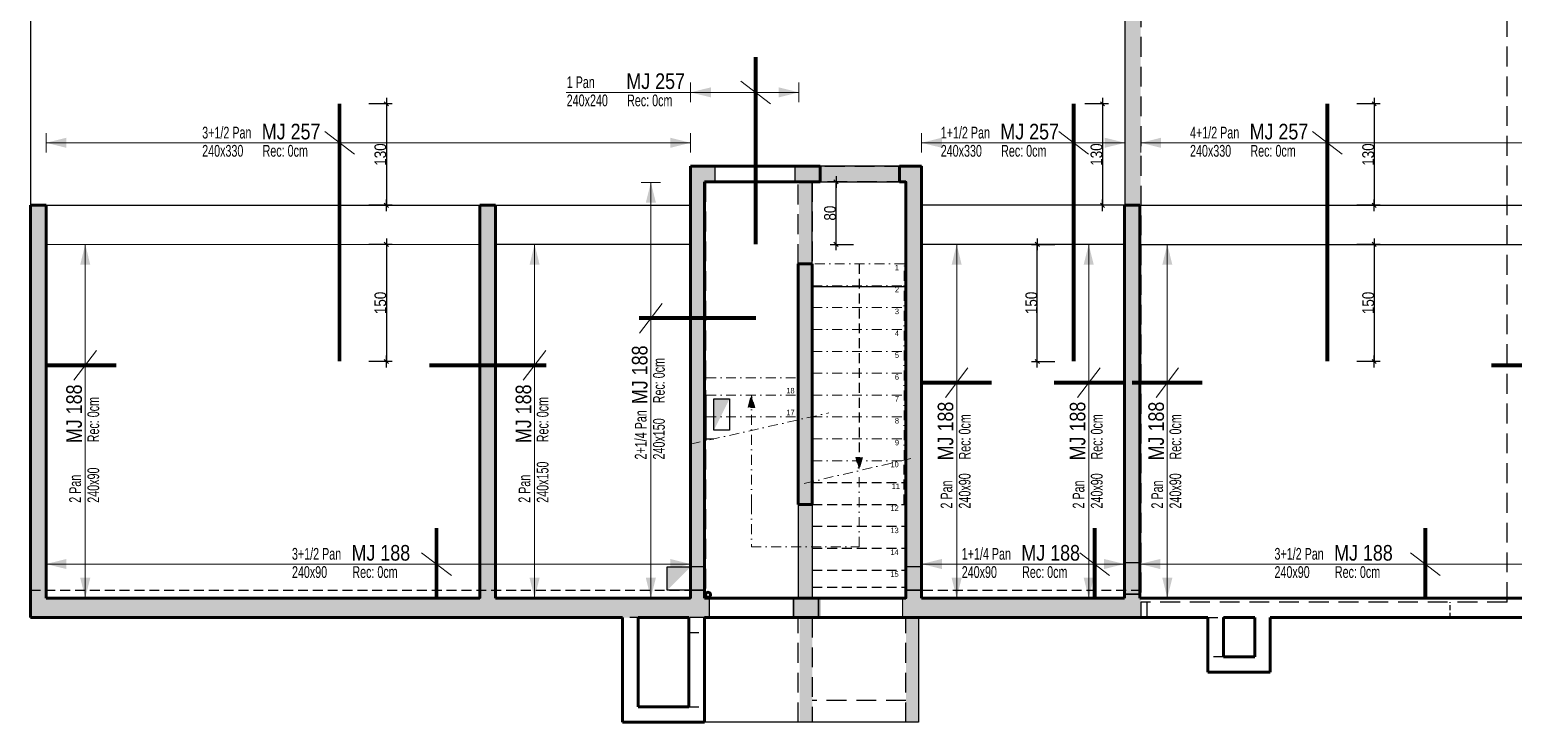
# Model space of a CAD drawing. Header units: millimetres. Extents: x 12821 to 19311, y -3644 to -409.
# Drawn here: x 15401 to 17303, y -2611 to -1724 of the extents above; entities that cross this region are included whole.
import ezdxf

# ---------------------------------------------------------------- set-up
doc = ezdxf.new("R2010")
doc.units = ezdxf.units.MM
for name, pattern in [('CACHE', [9.525, 6.35, -3.175]), ('CACHEX2', [19.05, 12.7, -6.35]), ('TIRETPTX2', [50.8, 25.4, -12.7, 0, -12.7])]:
    doc.linetypes.add(name, pattern=pattern)
for name, color, linetype in [('01_ARMA_INF', 50, 'Continuous'), ('01_cote_gen', 4, 'Continuous'), ('01_linteaux', 2, 'Continuous'), ('01_murs_sup', 2, 'CACHEX2'), ('01_resv', 32, 'Continuous'), ('01_texte', 230, 'Continuous'), ('AA_COTES', 2, 'Continuous')]:
    doc.layers.add(name, color=color, linetype=linetype)
doc.layers.add('01_murs_coup', color=5, linetype='Continuous', lineweight=60)
doc.layers.add('01_tram_axes', color=2, linetype='TIRETPTX2', lineweight=9)
doc.styles.add('Eurostile', font='')
doc.styles.add('PATIO', font='ARIALN.TTF')
doc.styles.add('STYLE2', font='ARIALN.TTF')
doc.styles.get('Eurostile').set_extended_font_data('Eurostile')
doc.dimstyles.new('JB50', dxfattribs={"dimscale": 0.1, "dimtxt": 150, "dimasz": 15, "dimexe": 0.1, "dimexo": 0.1, "dimgap": 0.09, "dimtad": 1, "dimdec": 1, "dimdsep": 46, "dimtxsty": 'STYLE2', "dimblk1": 'BOND_G', "dimblk2": 'BOND_D', "dimsah": 1, "dimcen": 1.5, "dimdle": 0.01, "dimse1": 1, "dimse2": 1, "dimclrd": 4, "dimclre": 2, "dimclrt": 6, "dimazin": 2, "dimtfac": 2.333333, "dimtdec": 1, "dimtix": 1, "dimtmove": 2, "dimatfit": 3, "dimldrblk": 'BOND_G', "dimfxl": 1, "dimtolj": 1, "dimtzin": 0, "dimarcsym": 0})

# ---------------------------------------------------------------- blocks, each defined once
blk = doc.blocks.new('BOND_G')
at = {"layer": 'AA_COTES', "color": 0}
for p, q in [((0, -5), (0, 15)), ((5, 0), (-5, 0)), ((1.8, 1.8), (-1.8, -1.8))]:
    blk.add_line(p, q, dxfattribs=at)
blk = doc.blocks.new('BOND_D')
at = {"layer": 'AA_COTES', "color": 0}
for p, q in [((5, 0), (-5, 0)), ((-1.8, -1.8), (1.8, 1.8)), ((0, 5), (0, -15))]:
    blk.add_line(p, q, dxfattribs=at)
blk = doc.blocks.new('*D1591')
at = {"layer": '01_cote_gen', "color": 4, "lineweight": -2, "transparency": 16777216}
blk.add_line((17124.4, -1820.7), (17124.4, -1947.7), dxfattribs=at)
at = {"layer": 'Defpoints', "color": 0, "transparency": 16777216}
for p in [(17064.3, -1819.2), (17064.3, -1949.2), (17124.4, -1949.2)]:
    blk.add_point(p, dxfattribs=at)
at = {"layer": '01_cote_gen', "color": 4, "lineweight": -2, "transparency": 16777216, "xscale": 1.5, "yscale": 1.5, "zscale": 1.5}
for name, p, rotation in [('BOND_G', (17124.4, -1819.2), 90), ('BOND_D', (17124.4, -1949.2), 270)]:
    blk.add_blockref(name, p, dxfattribs=dict(at, rotation=rotation))
at = {"layer": '01_cote_gen', "color": 6, "transparency": 16777216, "insert": (17116.7, -1884.2), "char_height": 15, "attachment_point": 5, "rotation": 90, "style": 'STYLE2'}
blk.add_mtext('\\A1;130', dxfattribs=at)
blk = doc.blocks.new('*D1592')
at = {"layer": '01_cote_gen', "color": 4, "lineweight": -2, "transparency": 16777216}
blk.add_line((17124.4, -2000.7), (17124.4, -2147.7), dxfattribs=at)
at = {"layer": 'Defpoints', "color": 0, "transparency": 16777216}
for p in [(17064.3, -1999.2), (17064.3, -2149.2), (17124.4, -2149.2)]:
    blk.add_point(p, dxfattribs=at)
at = {"layer": '01_cote_gen', "color": 4, "lineweight": -2, "transparency": 16777216, "xscale": 1.5, "yscale": 1.5, "zscale": 1.5}
for name, p, rotation in [('BOND_G', (17124.4, -1999.2), 90), ('BOND_D', (17124.4, -2149.2), 270)]:
    blk.add_blockref(name, p, dxfattribs=dict(at, rotation=rotation))
at = {"layer": '01_cote_gen', "color": 6, "transparency": 16777216, "insert": (17116.7, -2074.2), "char_height": 15, "attachment_point": 5, "rotation": 90, "style": 'STYLE2'}
blk.add_mtext('\\A1;150', dxfattribs=at)
blk = doc.blocks.new('*D1593')
at = {"layer": '01_cote_gen', "color": 4, "lineweight": -2, "transparency": 16777216}
blk.add_line((15858.3, -1820.7), (15858.3, -1947.7), dxfattribs=at)
at = {"layer": 'Defpoints', "color": 0, "transparency": 16777216}
for p in [(15798.3, -1819.2), (15798.3, -1949.2), (15858.3, -1949.2)]:
    blk.add_point(p, dxfattribs=at)
at = {"layer": '01_cote_gen', "color": 4, "lineweight": -2, "transparency": 16777216, "xscale": 1.5, "yscale": 1.5, "zscale": 1.5}
for name, p, rotation in [('BOND_G', (15858.3, -1819.2), 90), ('BOND_D', (15858.3, -1949.2), 270)]:
    blk.add_blockref(name, p, dxfattribs=dict(at, rotation=rotation))
at = {"layer": '01_cote_gen', "color": 6, "transparency": 16777216, "insert": (15850.7, -1884.2), "char_height": 15, "attachment_point": 5, "rotation": 90, "style": 'STYLE2'}
blk.add_mtext('\\A1;130', dxfattribs=at)
blk = doc.blocks.new('*D1594')
at = {"layer": '01_cote_gen', "color": 4, "lineweight": -2, "transparency": 16777216}
blk.add_line((15858.3, -2000.7), (15858.3, -2147.7), dxfattribs=at)
at = {"layer": 'Defpoints', "color": 0, "transparency": 16777216}
for p in [(15798.3, -1999.2), (15798.3, -2149.2), (15858.3, -2149.2)]:
    blk.add_point(p, dxfattribs=at)
at = {"layer": '01_cote_gen', "color": 4, "lineweight": -2, "transparency": 16777216, "xscale": 1.5, "yscale": 1.5, "zscale": 1.5}
for name, p, rotation in [('BOND_G', (15858.3, -1999.2), 90), ('BOND_D', (15858.3, -2149.2), 270)]:
    blk.add_blockref(name, p, dxfattribs=dict(at, rotation=rotation))
at = {"layer": '01_cote_gen', "color": 6, "transparency": 16777216, "insert": (15850.7, -2074.2), "char_height": 15, "attachment_point": 5, "rotation": 90, "style": 'STYLE2'}
blk.add_mtext('\\A1;150', dxfattribs=at)
blk = doc.blocks.new('*D1595')
at = {"layer": '01_cote_gen', "color": 4, "lineweight": -2, "transparency": 16777216}
blk.add_line((16434.6, -1997.7), (16434.6, -1920.7), dxfattribs=at)
at = {"layer": 'Defpoints', "color": 0, "transparency": 16777216}
for p in [(16434.6, -1919.2), (16465.2, -1919.2), (16331.7, -1999.2)]:
    blk.add_point(p, dxfattribs=at)
at = {"layer": '01_cote_gen', "color": 4, "lineweight": -2, "transparency": 16777216, "xscale": 1.5, "yscale": 1.5, "zscale": 1.5}
for name, p, rotation in [('BOND_D', (16434.6, -1919.2), 90), ('BOND_G', (16434.6, -1999.2), 270)]:
    blk.add_blockref(name, p, dxfattribs=dict(at, rotation=rotation))
at = {"layer": '01_cote_gen', "color": 6, "transparency": 16777216, "insert": (16427, -1959.2), "char_height": 15, "attachment_point": 5, "rotation": 90, "style": 'STYLE2'}
blk.add_mtext('\\A1;80', dxfattribs=at)
blk = doc.blocks.new('*D1607')
at = {"layer": '01_cote_gen', "color": 4, "lineweight": -2, "transparency": 16777216}
blk.add_line((16776.2, -1820.7), (16776.2, -1947.7), dxfattribs=at)
at = {"layer": 'Defpoints', "color": 0, "transparency": 16777216}
for p in [(16739.1, -1819.2), (16716.1, -1949.2), (16776.2, -1949.2)]:
    blk.add_point(p, dxfattribs=at)
at = {"layer": '01_cote_gen', "color": 4, "lineweight": -2, "transparency": 16777216, "xscale": 1.5, "yscale": 1.5, "zscale": 1.5}
for name, p, rotation in [('BOND_G', (16776.2, -1819.2), 90), ('BOND_D', (16776.2, -1949.2), 270)]:
    blk.add_blockref(name, p, dxfattribs=dict(at, rotation=rotation))
at = {"layer": '01_cote_gen', "color": 6, "transparency": 16777216, "insert": (16768.5, -1884.2), "char_height": 15, "attachment_point": 5, "rotation": 90, "style": 'STYLE2'}
blk.add_mtext('\\A1;130', dxfattribs=at)
blk = doc.blocks.new('*D1608')
at = {"layer": '01_cote_gen', "color": 4, "lineweight": -2, "transparency": 16777216}
blk.add_line((16692.6, -2147.7), (16692.6, -2000.7), dxfattribs=at)
at = {"layer": 'Defpoints', "color": 0, "transparency": 16777216}
for p in [(16692.6, -1999.2), (16739.1, -1999.2), (16739.1, -2149.2)]:
    blk.add_point(p, dxfattribs=at)
at = {"layer": '01_cote_gen', "color": 4, "lineweight": -2, "transparency": 16777216, "xscale": 1.5, "yscale": 1.5, "zscale": 1.5}
for name, p, rotation in [('BOND_D', (16692.6, -1999.2), 90), ('BOND_G', (16692.6, -2149.2), 270)]:
    blk.add_blockref(name, p, dxfattribs=dict(at, rotation=rotation))
at = {"layer": '01_cote_gen', "color": 6, "transparency": 16777216, "insert": (16685, -2074.2), "char_height": 15, "attachment_point": 5, "rotation": 90, "style": 'STYLE2'}
blk.add_mtext('\\A1;150', dxfattribs=at)

msp = doc.modelspace()

# ---------------------------------------------------------------- hatches: boundary and pattern name
at = {"layer": '01_murs_sup'}
h = msp.add_hatch(dxfattribs=at)
h.set_pattern_fill('DASH', color=256, scale=2.5, angle=135)
h.set_pattern_definition([(135, (-2358.358, 22280.722), (-11.2253202, 9e-16), [7.9375, -7.9375])])
h.paths.add_polyline_path([(16601.06, -819.18), (15402.16, -819.18), (15402.16, -1349.18), (15422.16, -1349.18), (15422.16, -844.18), (15979.16, -844.18), (15979.16, -1349.18), (15999.16, -1349.18), (15999.16, -844.18), (16259.16, -844.18), (16259.16, -1349.18), (16279.16, -1349.18), (16279.16, -844.18), (16601.06, -844.18)])
h.paths.add_polyline_path([(16825.16, -819.18), (16691.06, -819.18), (16691.06, -844.18), (16805.16, -844.18), (16805.16, -2452.18), (16544.16, -2452.18), (16544.16, -1899.18), (16382.36, -1899.18), (16382.36, -1919.18), (16387.16, -1919.18), (16387.16, -2452.18), (16380.16, -2452.18), (16380.16, -2477.18), (16388.16, -2477.18), (16388.16, -2611.15), (16404.16, -2611.15), (16404.16, -2477.18), (16415.16, -2477.18), (16415.16, -2452.18), (16404.16, -2452.18), (16404.16, -1919.18), (16525.16, -1919.18), (16525.16, -2452.18), (16521.85, -2452.18), (16521.85, -2477.18), (16524.16, -2477.18), (16524.16, -2611.15), (16540.16, -2611.15), (16540.16, -2477.18), (16825.16, -2477.18)])
h.paths.add_polyline_path([(16267.16, -1919.18), (16279.16, -1919.18), (16279.16, -1899.18), (16249.16, -1899.18), (16249.16, -2452.18), (15999.16, -2452.18), (15999.16, -1949.18), (15979.16, -1949.18), (15979.16, -2452.18), (15422.16, -2452.18), (15422.16, -1949.18), (15402.16, -1949.18), (15402.16, -2477.18), (16272.16, -2477.18), (16272.16, -2452.18), (16267.16, -2452.18)])
h.paths.add_polyline_path([(14007.16, -844.18), (14007.16, -844.18), (14007.16, -1398.14), (14267.16, -1398.14), (14267.16, -1380.14), (14212.16, -1380.14), (14212.17, -1142.18), (14192.17, -1142.17), (14192.16, -1380.14), (14027.16, -1380.14), (14027.16, -1032.18), (14035.16, -1032.18), (14035.16, -1014.18), (14027.16, -1014.18), (14027.16, -844.18), (14377.16, -844.18), (14377.16, -1014.18), (14137.16, -1014.18), (14137.16, -1032.18), (14192.17, -1032.18), (14192.17, -1040.18), (14212.17, -1040.18), (14212.17, -1032.18), (14377.16, -1032.18), (14377.16, -1380.14), (14369.16, -1380.14), (14369.16, -1398.14), (14395.16, -1398.14), (14395.16, -844.18), (14803.16, -844.18), (14803.16, -1349.18), (14823.16, -1349.18), (14823.16, -844.18), (15380.16, -844.18), (15380.16, -1349.18), (15400.16, -1349.18), (15400.16, -819.18), (14007.16, -819.18)])
at = {"layer": '01_tram_axes', "ltscale": 0.5}
for points in [[(16321.91, -2208.05), (16326.16, -2192.18), (16330.41, -2208.05)], [(16468.41, -2271.99), (16464.16, -2287.86), (16459.91, -2271.99)]]:
    msp.add_hatch(color=256, dxfattribs=at).paths.add_polyline_path(points)

# ---------------------------------------------------------------- linework, layer by layer
at = {"layer": '01_ARMA_INF', "linetype": 'CACHE', "lineweight": 0, "ltscale": 4, "const_width": 5, "flags": 128}
for points in [[(16331.71, -1999.18), (16331.71, -1759.18)], [(15798.29, -2149.18), (15798.29, -1819.18)], [(16739.06, -2149.18), (16739.06, -1819.18)], [(17064.34, -2149.18), (17064.34, -1819.18)], [(16182.05, -2093.45), (16332.05, -2093.45)], [(15422.16, -2154.08), (15512.16, -2154.08)], [(15913.31, -2154.08), (16063.31, -2154.08)], [(17274.31, -2154.08), (17424.31, -2154.08)], [(16544.16, -2176.17), (16634.16, -2176.17)], [(16714.16, -2176.17), (16804.16, -2176.17)], [(16814.16, -2176.17), (16904.16, -2176.17)], [(15922.54, -2362.18), (15922.54, -2452.18)], [(16766.14, -2362.18), (16766.14, -2452.18)], [(17189.99, -2362.18), (17189.99, -2452.18)]]:
    msp.add_lwpolyline(points, dxfattribs=at)
at = {"layer": '01_linteaux'}
for p, q in [((15402.15, -1349.18), (15402.16, -1949.18)), ((16805.16, -1949.18), (16805.16, -1349.17)), ((16516.16, -1899.18), (16414.16, -1899.18)), ((16414.16, -1919.18), (16516.16, -1919.18)), ((15422.16, -1949.18), (15978.16, -1949.16)), ((15998.16, -1949.15), (16248.16, -1949.15)), ((16804.16, -1949.19), (16544.16, -1949.19)), ((16824.16, -1949.19), (17339.16, -1949.19)), ((15422.16, -1999.18), (15978.16, -1999.16)), ((15998.16, -1999.15), (16248.16, -1999.15)), ((16804.16, -1999.19), (16544.16, -1999.19)), ((16824.16, -1999.19), (17339.16, -1999.19)), ((16404.16, -2053.18), (16524.16, -2053.18)), ((16386.16, -2317.8), (16386.16, -2452.18)), ((16404.16, -2332.18), (16404.16, -2452.18)), ((16540.16, -2477.18), (16540.16, -2611.15)), ((16540.16, -2611.15), (16266.16, -2611.15))]:
    msp.add_line(p, q, dxfattribs=at)
at = {"layer": '01_linteaux', "ltscale": 0.1}
msp.add_line((16404.16, -2024.18), (16404.16, -1919.18), dxfattribs=at)
at = {"layer": '01_murs_coup'}
for p, q in [((16248.16, -1899.18), (16414.16, -1899.18)), ((16248.16, -1899.18), (16414.16, -1899.18)), ((16248.16, -2452.18), (16248.16, -1899.18)), ((16248.16, -1899.18), (16414.16, -1899.18)), ((16248.16, -1899.18), (16414.16, -1899.18)), ((16248.16, -2452.18), (16248.16, -1899.18)), ((16414.16, -1919.18), (16414.16, -1899.18)), ((16414.16, -1919.18), (16414.16, -1899.18)), ((16516.16, -1899.18), (16544.16, -1899.18)), ((16516.16, -1899.18), (16544.16, -1899.18)), ((16516.16, -1919.18), (16516.16, -1899.18)), ((16516.16, -1899.18), (16544.16, -1899.18)), ((16516.16, -1899.18), (16544.16, -1899.18)), ((16516.16, -1919.18), (16516.16, -1899.18)), ((16544.16, -2452.18), (16544.16, -1899.18)), ((16544.16, -2452.18), (16544.16, -1899.18)), ((16266.16, -1919.18), (16414.16, -1919.18)), ((16266.16, -1919.18), (16414.16, -1919.18)), ((16266.16, -2452.18), (16266.16, -1919.18)), ((16266.16, -1919.18), (16414.16, -1919.18)), ((16266.16, -1919.18), (16414.16, -1919.18)), ((16266.16, -2452.18), (16266.16, -1919.18)), ((16516.16, -1919.18), (16524.16, -1919.18)), ((16516.16, -1919.18), (16524.16, -1919.18)), ((16516.16, -1919.18), (16524.16, -1919.18)), ((16516.16, -1919.18), (16524.16, -1919.18)), ((16524.16, -2452.18), (16524.16, -1919.18)), ((16524.16, -2452.18), (16524.16, -1919.18)), ((16524.16, -2452.18), (16524.16, -1919.18)), ((16524.16, -2452.18), (16524.16, -1919.18)), ((15402.16, -1949.18), (15402.16, -2477.18)), ((15402.16, -1949.18), (15422.16, -1949.18)), ((15402.16, -1949.18), (15402.16, -2477.18)), ((15402.16, -1949.18), (15422.16, -1949.18)), ((15422.16, -1949.18), (15422.16, -2452.18)), ((15422.16, -1949.18), (15422.16, -2452.18)), ((15978.16, -1949.16), (15998.16, -1949.15)), ((15978.16, -1949.16), (15998.16, -1949.15)), ((15978.16, -1949.16), (15978.16, -2452.18)), ((15978.16, -1949.16), (15978.16, -2452.18)), ((15998.16, -1949.15), (15998.16, -2452.18)), ((15998.16, -1949.15), (15998.16, -2452.18)), ((16804.16, -1949.19), (16824.16, -1949.19)), ((16804.16, -2452.18), (16804.16, -1949.19)), ((16804.16, -1949.19), (16824.16, -1949.19)), ((16804.16, -2452.18), (16804.16, -1949.19)), ((16824.16, -2452.18), (16824.16, -1949.19)), ((16824.16, -2452.18), (16824.16, -1949.19)), ((16386.16, -2024.18), (16404.16, -2024.18)), ((16386.16, -2024.18), (16404.16, -2024.18)), ((16404.16, -2024.18), (16386.16, -2024.18)), ((16386.16, -2024.18), (16386.16, -2332.18)), ((16386.16, -2024.18), (16404.16, -2024.18)), ((16386.16, -2024.18), (16404.16, -2024.18)), ((16404.16, -2024.18), (16386.16, -2024.18)), ((16386.16, -2024.18), (16386.16, -2332.18)), ((16404.16, -2332.18), (16404.16, -2024.18)), ((16404.16, -2332.18), (16404.16, -2024.18)), ((16386.16, -2332.18), (16404.16, -2332.18)), ((16386.16, -2332.18), (16404.16, -2332.18)), ((16386.16, -2332.18), (16404.16, -2332.18)), ((16386.16, -2332.18), (16404.16, -2332.18)), ((15978.16, -2452.18), (15422.16, -2452.18)), ((15978.16, -2452.18), (15422.16, -2452.18)), ((16248.16, -2452.18), (15998.16, -2452.18)), ((16248.16, -2452.18), (15998.16, -2452.18)), ((16524.16, -2452.18), (16266.16, -2452.18)), ((16524.16, -2452.18), (16266.16, -2452.18)), ((16804.16, -2452.18), (16544.16, -2452.18)), ((16804.16, -2452.18), (16544.16, -2452.18)), ((17339.16, -2452.18), (16824.16, -2452.18)), ((17339.16, -2452.18), (16824.16, -2452.18)), ((16161.16, -2477.18), (15402.16, -2477.18)), ((16161.16, -2477.18), (15402.16, -2477.18)), ((16161.16, -2611.19), (16161.16, -2477.18)), ((16161.16, -2611.19), (16161.16, -2477.18)), ((16161.16, -2611.19), (16161.16, -2477.18)), ((16161.16, -2611.19), (16161.16, -2477.18)), ((16246.16, -2477.18), (16181.16, -2477.18)), ((16181.16, -2591.19), (16181.16, -2477.18)), ((16181.16, -2591.19), (16181.16, -2477.18)), ((16246.16, -2477.18), (16181.16, -2477.18)), ((16181.16, -2591.19), (16181.16, -2477.18)), ((16181.16, -2591.19), (16181.16, -2477.18)), ((16246.16, -2477.18), (16246.16, -2591.19)), ((16246.16, -2477.18), (16246.16, -2591.19)), ((16911.2, -2477.18), (16266.16, -2477.18)), ((16266.16, -2477.18), (16266.16, -2611.19)), ((16911.2, -2477.18), (16266.16, -2477.18)), ((16266.16, -2477.18), (16266.16, -2611.19)), ((16911.2, -2477.18), (16911.2, -2547.18)), ((16911.2, -2477.18), (16911.2, -2547.18)), ((16911.2, -2477.18), (16911.2, -2547.18)), ((16911.2, -2477.18), (16911.2, -2547.18)), ((16971.2, -2477.18), (16931.2, -2477.18)), ((16971.2, -2477.18), (16931.2, -2477.18)), ((16931.2, -2477.18), (16931.2, -2527.18)), ((16931.2, -2477.18), (16931.2, -2527.18)), ((16971.2, -2477.18), (16931.2, -2477.18)), ((16971.2, -2477.18), (16931.2, -2477.18)), ((16931.2, -2477.18), (16931.2, -2527.18)), ((16931.2, -2477.18), (16931.2, -2527.18)), ((16971.2, -2527.18), (16971.2, -2477.18)), ((17618.66, -2477.18), (16991.2, -2477.18)), ((17618.66, -2477.18), (16991.2, -2477.18)), ((16991.2, -2547.18), (16991.2, -2477.18)), ((16931.2, -2527.18), (16971.2, -2527.18)), ((16931.2, -2527.18), (16971.2, -2527.18)), ((16931.2, -2527.18), (16971.2, -2527.18)), ((16911.2, -2547.18), (16991.2, -2547.18)), ((16911.2, -2547.18), (16991.2, -2547.18)), ((16911.2, -2547.18), (16991.2, -2547.18)), ((16246.16, -2591.19), (16181.16, -2591.19)), ((16246.16, -2591.19), (16181.16, -2591.19)), ((16246.16, -2591.19), (16181.16, -2591.19)), ((16246.16, -2591.19), (16181.16, -2591.19)), ((16266.16, -2611.19), (16161.16, -2611.19)), ((16266.16, -2611.19), (16161.16, -2611.19)), ((16266.16, -2611.19), (16161.16, -2611.19)), ((16266.16, -2611.19), (16161.16, -2611.19))]:
    msp.add_line(p, q, dxfattribs=at)
msp.add_circle((16270.68, -2447.93), 3.25, dxfattribs=at)
msp.add_circle((16270.68, -2447.93), 3.25, dxfattribs=at)
at = {"layer": '01_murs_sup', "ltscale": 2}
for p, q in [((16825.16, -819.18), (16825.16, -2477.18)), ((16825.16, -819.18), (16825.16, -2477.18)), ((16805.16, -2452.18), (16805.16, -844.18)), ((16805.16, -2452.18), (16805.16, -844.18)), ((17294.68, -2457.18), (17294.68, -839.18)), ((17294.68, -2457.18), (17294.68, -839.18)), ((16248.16, -1899.18), (16414.16, -1899.18)), ((16248.16, -1899.18), (16414.16, -1899.18)), ((16249.16, -2452.18), (16249.16, -1899.18)), ((16249.16, -1899.18), (16279.16, -1899.18)), ((16249.16, -2452.18), (16249.16, -1899.18)), ((16249.16, -1899.18), (16279.16, -1899.18)), ((16279.16, -1899.18), (16279.16, -1919.18)), ((16279.16, -1899.18), (16279.16, -1919.18)), ((16382.36, -1919.18), (16382.36, -1899.18)), ((16382.36, -1899.18), (16545.16, -1899.18)), ((16382.36, -1919.18), (16382.36, -1899.18)), ((16382.36, -1899.18), (16545.16, -1899.18)), ((16414.16, -1919.18), (16414.16, -1899.18)), ((16414.16, -1919.18), (16414.16, -1899.18)), ((16516.16, -1899.18), (16544.16, -1899.18)), ((16516.16, -1899.18), (16516.16, -1919.18)), ((16516.16, -1899.18), (16544.16, -1899.18)), ((16516.16, -1899.18), (16516.16, -1919.18)), ((16266.16, -1919.18), (16414.16, -1919.18)), ((16266.16, -1919.18), (16414.16, -1919.18)), ((16279.16, -1919.18), (16267.16, -1919.18)), ((16267.16, -1919.18), (16267.16, -2452.18)), ((16279.16, -1919.18), (16267.16, -1919.18)), ((16267.16, -1919.18), (16267.16, -2452.18)), ((16387.16, -1919.18), (16382.36, -1919.18)), ((16387.16, -1919.18), (16382.36, -1919.18)), ((16386.16, -2024.18), (16386.16, -1919.18)), ((16386.16, -2024.18), (16386.16, -1919.18)), ((16404.16, -1919.18), (16404.16, -2302.88)), ((16404.16, -1919.18), (16404.16, -2302.88)), ((16525.16, -1919.18), (16405.16, -1919.18)), ((16525.16, -1919.18), (16405.16, -1919.18)), ((16516.16, -1919.18), (16524.16, -1919.18)), ((16516.16, -1919.18), (16524.16, -1919.18)), ((16516.16, -1919.18), (16524.16, -1919.18)), ((16516.16, -1919.18), (16524.16, -1919.18)), ((16524.16, -2452.18), (16524.16, -1919.18)), ((16524.16, -2452.18), (16524.16, -1919.18)), ((15402.16, -1949.18), (15422.16, -1949.18)), ((15402.16, -2477.18), (15402.16, -1949.18)), ((15402.16, -1949.18), (15422.16, -1949.18)), ((15402.16, -1949.18), (15422.16, -1949.18)), ((15402.16, -2477.18), (15402.16, -1949.18)), ((15402.16, -1949.18), (15422.16, -1949.18)), ((15422.16, -1949.18), (15422.16, -2452.18)), ((15422.16, -1949.18), (15422.16, -2452.18)), ((15998.16, -1949.18), (15978.16, -1949.18)), ((15998.16, -1949.18), (15978.16, -1949.18)), ((15979.16, -2452.18), (15979.16, -1949.18)), ((15979.16, -1949.18), (15999.16, -1949.18)), ((15979.16, -2452.18), (15979.16, -1949.18)), ((15979.16, -1949.18), (15999.16, -1949.18)), ((15999.16, -1949.18), (15999.16, -2452.18)), ((15999.16, -1949.18), (15999.16, -2452.18)), ((16824.16, -1949.18), (16804.16, -1949.18)), ((16824.16, -1949.18), (16804.16, -1949.18)), ((16386.16, -2332.18), (16386.16, -2452.18)), ((16386.16, -2332.18), (16386.16, -2452.18)), ((16404.16, -2332.18), (16404.16, -2452.18)), ((16404.16, -2332.18), (16404.16, -2452.18)), ((15422.16, -2452.18), (15979.16, -2452.18)), ((15422.16, -2452.18), (15979.16, -2452.18)), ((15999.16, -2452.18), (16249.16, -2452.18)), ((15999.16, -2452.18), (16249.16, -2452.18)), ((16386.16, -2452.18), (16266.16, -2452.18)), ((16386.16, -2452.18), (16266.16, -2452.18)), ((16267.16, -2452.18), (16272.16, -2452.18)), ((16267.16, -2452.18), (16272.16, -2452.18)), ((16272.16, -2452.18), (16272.16, -2477.18)), ((16272.16, -2452.18), (16272.16, -2477.18)), ((16380.16, -2477.18), (16380.16, -2452.18)), ((16380.16, -2452.18), (16387.16, -2452.18)), ((16380.16, -2452.18), (16380.16, -2477.18)), ((16380.16, -2477.18), (16380.16, -2452.18)), ((16380.16, -2452.18), (16387.16, -2452.18)), ((16380.16, -2452.18), (16380.16, -2477.18)), ((16524.16, -2452.18), (16404.16, -2452.18)), ((16524.16, -2452.18), (16404.16, -2452.18)), ((16405.16, -2452.18), (16412.16, -2452.18)), ((16405.16, -2452.18), (16412.16, -2452.18)), ((16412.16, -2477.18), (16412.16, -2452.18)), ((16412.16, -2452.18), (16412.16, -2477.18)), ((16412.16, -2477.18), (16412.16, -2452.18)), ((16412.16, -2452.18), (16412.16, -2477.18)), ((16520.16, -2477.18), (16520.16, -2452.18)), ((16520.16, -2452.18), (16525.16, -2452.18)), ((16520.16, -2477.18), (16520.16, -2452.18)), ((16520.16, -2452.18), (16525.16, -2452.18)), ((16545.16, -2452.18), (16805.16, -2452.18)), ((16545.16, -2452.18), (16805.16, -2452.18)), ((17294.68, -2457.18), (16825.16, -2457.18)), ((17294.68, -2457.18), (16825.16, -2457.18)), ((16833.16, -2457.18), (16833.16, -2477.18)), ((16833.16, -2457.18), (16833.16, -2477.18)), ((16272.16, -2477.18), (15402.16, -2477.18)), ((16272.16, -2477.18), (15402.16, -2477.18)), ((16386.16, -2477.18), (16380.16, -2477.18)), ((16386.16, -2477.18), (16380.16, -2477.18)), ((16386.16, -2611.15), (16386.16, -2477.18)), ((16386.16, -2611.15), (16386.16, -2477.18)), ((16412.16, -2477.18), (16404.16, -2477.18)), ((16404.16, -2477.18), (16404.16, -2611.15)), ((16412.16, -2477.18), (16404.16, -2477.18)), ((16404.16, -2477.18), (16404.16, -2611.15)), ((16524.16, -2477.18), (16520.16, -2477.18)), ((16524.16, -2477.18), (16520.16, -2477.18)), ((16524.16, -2611.15), (16524.16, -2477.18)), ((16524.16, -2611.15), (16524.16, -2477.18)), ((16825.16, -2477.18), (16540.16, -2477.18)), ((16825.16, -2477.18), (16540.16, -2477.18)), ((16524.16, -2583.15), (16404.16, -2583.15)), ((16524.16, -2583.15), (16404.16, -2583.15))]:
    msp.add_line(p, q, dxfattribs=at)
at = {"layer": '01_murs_sup', "linetype": 'Continuous'}
for p, q in [((16386.16, -2024.18), (16386.16, -2332.18)), ((16386.16, -2024.18), (16386.16, -2332.18)), ((16268.16, -2250.54), (16268.16, -2192.18)), ((16268.16, -2250.54), (16268.16, -2192.18))]:
    msp.add_line(p, q, dxfattribs=at)
at = {"layer": '01_murs_sup'}
for p, q in [((16464.16, -2024.18), (16464.16, -2287.86)), ((16464.16, -2024.18), (16464.16, -2287.86)), ((16268.16, -2248.18), (16278.13, -2248.18)), ((16268.16, -2248.18), (16278.13, -2248.18)), ((16522.16, -2332.18), (16522.16, -2275.48)), ((16522.16, -2332.18), (16522.16, -2275.48)), ((16404.16, -2304.18), (16522.16, -2304.18)), ((16404.16, -2304.18), (16522.16, -2304.18)), ((16404.16, -2332.18), (16524.16, -2332.18)), ((16404.16, -2332.18), (16524.16, -2332.18)), ((16404.16, -2360.18), (16524.16, -2360.18)), ((16404.16, -2360.18), (16524.16, -2360.18)), ((16404.16, -2388.18), (16524.16, -2388.18)), ((16404.16, -2388.18), (16524.16, -2388.18)), ((16404.16, -2416.18), (16524.16, -2416.18)), ((16404.16, -2416.18), (16524.16, -2416.18)), ((15402.16, -2442.18), (16248.16, -2442.18)), ((15402.16, -2442.18), (16248.16, -2442.18)), ((16404.16, -2438.18), (16524.16, -2438.18)), ((16404.16, -2438.18), (16524.16, -2438.18)), ((16546.16, -2442.18), (16825.16, -2442.18)), ((16546.16, -2442.18), (16825.16, -2442.18)), ((16911.2, -2477.18), (16931.2, -2477.18)), ((16911.2, -2477.18), (16931.2, -2477.18)), ((16246.16, -2496.19), (16266.16, -2496.19)), ((16246.16, -2496.19), (16266.16, -2496.19)), ((16931.2, -2527.18), (16911.2, -2527.18)), ((16931.2, -2527.18), (16911.2, -2527.18)), ((16246.16, -2591.19), (16266.16, -2591.19)), ((16246.16, -2591.19), (16266.16, -2591.19))]:
    msp.add_line(p, q, dxfattribs=at)
at = {"layer": '01_murs_sup', "ltscale": 0.5}
msp.add_line((17221.92, -2477.18), (17221.92, -2457.17), dxfattribs=at)
msp.add_line((17221.92, -2477.18), (17221.92, -2457.17), dxfattribs=at)
at = {"layer": '01_resv'}
for p, q in [((16278.18, -2217.14), (16278.18, -2197.14)), ((16278.18, -2197.14), (16298.18, -2197.14)), ((16278.18, -2237.14), (16278.18, -2197.14)), ((16298.18, -2197.14), (16298.18, -2237.14)), ((16298.18, -2237.14), (16278.18, -2237.14)), ((16218.16, -2442.14), (16218.16, -2412.14)), ((16218.16, -2412.14), (16248.16, -2412.14)), ((16266.16, -2412.14), (16248.16, -2412.14)), ((16248.16, -2412.14), (16248.16, -2442.14)), ((16266.16, -2412.14), (16248.16, -2412.14)), ((16248.16, -2412.14), (16248.16, -2442.04)), ((16266.16, -2442.14), (16266.16, -2412.14)), ((16544.16, -2412.14), (16524.16, -2412.14)), ((16524.16, -2412.14), (16524.16, -2442.14)), ((16544.16, -2412.14), (16524.16, -2412.14)), ((16544.16, -2442.14), (16544.16, -2412.14)), ((16824.16, -2407.14), (16804.16, -2407.14)), ((16804.16, -2407.14), (16804.16, -2447.14)), ((16824.16, -2407.14), (16804.16, -2407.14)), ((16824.16, -2447.14), (16824.16, -2407.14)), ((16248.16, -2442.14), (16218.16, -2442.14)), ((16266.16, -2442.14), (16248.16, -2442.14)), ((16248.16, -2442.14), (16266.16, -2442.14)), ((16544.16, -2442.14), (16524.16, -2442.14)), ((16524.16, -2442.14), (16544.16, -2442.14)), ((16824.16, -2447.14), (16804.16, -2447.14)), ((16804.16, -2447.14), (16824.16, -2447.14))]:
    msp.add_line(p, q, dxfattribs=at)
for points in [[(16278.18, -2237.14), (16278.18, -2197.14), (16298.18, -2197.14)], [(16218.16, -2442.14), (16218.16, -2412.14), (16248.16, -2412.14)], [(16248.16, -2412.14), (16266.16, -2412.14), (16266.16, -2442.14), (16248.16, -2442.18)], [(16524.16, -2412.14), (16544.16, -2412.14), (16544.16, -2442.14), (16524.16, -2442.14)], [(16804.16, -2407.14), (16824.16, -2407.14), (16824.16, -2447.14), (16804.16, -2447.14)]]:
    msp.add_solid(points, dxfattribs=at)
at = {"layer": '01_texte', "linetype": 'Continuous', "lineweight": 0}
for p, q in [((16088.78, -1804.58), (16387.16, -1804.58)), ((16248.16, -1792.1), (16248.16, -1817.06)), ((16312.67, -1790.07), (16350.75, -1819.08)), ((16387.16, -1792.1), (16387.16, -1817.06)), ((15422.16, -1856.65), (15422.16, -1881.61)), ((15779.26, -1854.63), (15817.33, -1883.64)), ((16248.16, -1856.65), (16248.16, -1881.61)), ((16544.16, -1856.65), (16544.16, -1881.61)), ((16720.03, -1854.63), (16758.1, -1883.64)), ((16805.16, -1856.65), (16805.16, -1881.61)), ((16825.16, -1856.65), (16825.16, -1881.61)), ((17045.31, -1854.63), (17083.38, -1883.64)), ((15422.16, -1869.13), (16248.16, -1869.13)), ((16544.16, -1869.13), (16805.16, -1869.13)), ((16825.16, -1869.13), (17615.16, -1869.13)), ((16184.81, -1919.81), (16209.77, -1919.81)), ((16197.29, -2452.18), (16197.29, -1919.81)), ((15459.89, -1999.18), (15484.86, -1999.18)), ((15472.38, -2452.18), (15472.38, -1999.18)), ((16035.8, -1999.18), (16060.76, -1999.18)), ((16048.28, -2452.18), (16048.28, -1999.18)), ((16576.76, -1999.19), (16601.72, -1999.19)), ((16589.24, -2452.18), (16589.24, -1999.19)), ((16746, -1999.23), (16770.96, -1999.23)), ((16758.48, -2452.18), (16758.48, -1999.23)), ((16846.75, -1999.19), (16871.71, -1999.19)), ((16859.23, -2452.18), (16859.23, -1999.19)), ((16182.79, -2112.9), (16211.8, -2074.83)), ((15457.87, -2173.12), (15486.88, -2135.05)), ((16033.77, -2173.12), (16062.78, -2135.05)), ((16574.73, -2195.21), (16603.74, -2157.14)), ((16743.98, -2195.21), (16772.99, -2157.14)), ((16844.73, -2195.21), (16873.74, -2157.14)), ((15903.51, -2394), (15941.58, -2423.01)), ((16747.1, -2394), (16785.18, -2423.01)), ((17170.96, -2394), (17209.03, -2423.01)), ((15422.16, -2396.02), (15422.16, -2420.98)), ((15422.16, -2408.5), (16248.16, -2408.5)), ((16248.16, -2396.02), (16248.16, -2420.98)), ((16544.16, -2396.02), (16544.16, -2420.98)), ((16544.16, -2408.5), (16804.16, -2408.5)), ((16804.16, -2396.02), (16804.16, -2420.98)), ((16824.16, -2396.02), (16824.16, -2420.98)), ((16824.16, -2408.5), (17618.66, -2408.5)), ((15459.89, -2452.18), (15484.86, -2452.18)), ((16035.8, -2452.18), (16060.76, -2452.18)), ((16184.81, -2452.18), (16209.77, -2452.18)), ((16576.76, -2452.18), (16601.72, -2452.18)), ((16746, -2452.18), (16770.96, -2452.18)), ((16846.75, -2452.18), (16871.71, -2452.18))]:
    msp.add_line(p, q, dxfattribs=at)
for points in [[(16248.16, -1804.58), (16274.26, -1798.12), (16274.26, -1804.58)], [(16248.16, -1804.58), (16274.26, -1811.04), (16274.26, -1804.58)], [(16387.16, -1804.58), (16361.06, -1798.12), (16361.06, -1804.58)], [(16387.16, -1804.58), (16361.06, -1811.04), (16361.06, -1804.58)], [(15422.16, -1869.13), (15448.26, -1862.67), (15448.26, -1869.13)], [(16248.16, -1869.13), (16222.07, -1862.67), (16222.07, -1869.13)], [(16544.16, -1869.13), (16570.26, -1862.67), (16570.26, -1869.13)], [(16805.16, -1869.13), (16779.06, -1862.67), (16779.06, -1869.13)], [(16825.16, -1869.13), (16851.26, -1862.67), (16851.26, -1869.13)], [(15422.16, -1869.13), (15448.26, -1875.59), (15448.26, -1869.13)], [(16248.16, -1869.13), (16222.07, -1875.59), (16222.07, -1869.13)], [(16544.16, -1869.13), (16570.26, -1875.59), (16570.26, -1869.13)], [(16805.16, -1869.13), (16779.06, -1875.59), (16779.06, -1869.13)], [(16825.16, -1869.13), (16851.26, -1875.59), (16851.26, -1869.13)], [(16197.29, -1919.81), (16190.83, -1945.91), (16197.29, -1945.91)], [(16197.29, -1919.81), (16203.75, -1945.91), (16197.29, -1945.91)], [(15472.38, -1999.18), (15465.92, -2025.27), (15472.38, -2025.27)], [(15472.38, -1999.18), (15478.83, -2025.27), (15472.38, -2025.27)], [(16048.28, -1999.18), (16041.82, -2025.27), (16048.28, -2025.27)], [(16048.28, -1999.18), (16054.74, -2025.27), (16048.28, -2025.27)], [(16589.24, -1999.19), (16582.78, -2025.29), (16589.24, -2025.29)], [(16589.24, -1999.19), (16595.7, -2025.29), (16589.24, -2025.29)], [(16758.48, -1999.23), (16752.02, -2025.32), (16758.48, -2025.32)], [(16758.48, -1999.23), (16764.94, -2025.32), (16758.48, -2025.32)], [(16859.23, -1999.19), (16852.77, -2025.29), (16859.23, -2025.29)], [(16859.23, -1999.19), (16865.69, -2025.29), (16859.23, -2025.29)], [(15422.16, -2408.5), (15448.26, -2402.04), (15448.26, -2408.5)], [(15422.16, -2408.5), (15448.26, -2414.96), (15448.26, -2408.5)], [(16248.16, -2408.5), (16222.07, -2402.04), (16222.07, -2408.5)], [(16248.16, -2408.5), (16222.07, -2414.96), (16222.07, -2408.5)], [(16544.16, -2408.5), (16570.26, -2402.04), (16570.26, -2408.5)], [(16544.16, -2408.5), (16570.26, -2414.96), (16570.26, -2408.5)], [(16804.16, -2408.5), (16778.07, -2402.04), (16778.07, -2408.5)], [(16804.16, -2408.5), (16778.07, -2414.96), (16778.07, -2408.5)], [(16824.16, -2408.5), (16850.26, -2402.04), (16850.26, -2408.5)], [(16824.16, -2408.5), (16850.26, -2414.96), (16850.26, -2408.5)], [(15472.38, -2452.18), (15465.92, -2426.08), (15472.38, -2426.08)], [(15472.38, -2452.18), (15478.83, -2426.08), (15472.38, -2426.08)], [(16048.28, -2452.18), (16041.82, -2426.08), (16048.28, -2426.08)], [(16048.28, -2452.18), (16054.74, -2426.08), (16048.28, -2426.08)], [(16197.29, -2452.18), (16190.83, -2426.08), (16197.29, -2426.08)], [(16197.29, -2452.18), (16203.75, -2426.08), (16197.29, -2426.08)], [(16589.24, -2452.18), (16582.78, -2426.08), (16589.24, -2426.08)], [(16589.24, -2452.18), (16595.7, -2426.08), (16589.24, -2426.08)], [(16758.48, -2452.18), (16752.02, -2426.08), (16758.48, -2426.08)], [(16758.48, -2452.18), (16764.94, -2426.08), (16758.48, -2426.08)], [(16859.23, -2452.18), (16852.77, -2426.08), (16859.23, -2426.08)], [(16859.23, -2452.18), (16865.69, -2426.08), (16859.23, -2426.08)]]:
    msp.add_solid(points, dxfattribs=at)
at = {"layer": '01_tram_axes', "ltscale": 0.5}
for p, q in [((16522.16, -2024.18), (16404.16, -2024.18)), ((16522.16, -2275.48), (16522.16, -2024.18)), ((16404.16, -2052.18), (16522.16, -2052.18)), ((16404.16, -2080.18), (16522.16, -2080.18)), ((16404.16, -2108.18), (16522.16, -2108.18)), ((16404.16, -2136.18), (16522.16, -2136.18)), ((16404.16, -2164.18), (16524.16, -2164.18)), ((16268.16, -2170.18), (16386.16, -2170.18)), ((16268.16, -2192.18), (16386.16, -2192.18)), ((16326.16, -2192.18), (16326.16, -2332.18)), ((16404.16, -2192.18), (16522.16, -2192.18)), ((16248.16, -2255.05), (16425.57, -2215.01)), ((16268.16, -2220.18), (16386.16, -2220.18)), ((16404.16, -2220.18), (16522.16, -2220.18)), ((16404.16, -2248.18), (16522.16, -2248.18)), ((16393.95, -2305.25), (16532.51, -2273.07)), ((16404.16, -2276.18), (16522.16, -2276.18)), ((16464.16, -2386.56), (16464.16, -2287.79)), ((16404.16, -2302.88), (16404.16, -2332.18)), ((16326.16, -2332.18), (16326.16, -2386.56)), ((16326.16, -2386.56), (16464.16, -2386.56))]:
    msp.add_line(p, q, dxfattribs=at)
at = {"layer": '01_tram_axes', "ltscale": 0.5, "flags": 128}
for points in [[(16321.91, -2208.05), (16326.16, -2192.18), (16330.41, -2208.05)], [(16468.41, -2271.99), (16464.16, -2287.86), (16459.91, -2271.99)]]:
    msp.add_lwpolyline(points, close=True, dxfattribs=at)

# ---------------------------------------------------------------- texts
at = {"layer": '01_murs_sup', "style": 'Eurostile'}
for s, p in [('10', (16504.43, -2284.54)), ('10', (16504.43, -2284.54)), ('11', (16505.94, -2312.54)), ('11', (16505.94, -2312.54)), ('12', (16504.43, -2340.54)), ('12', (16504.43, -2340.54)), ('13', (16504.43, -2368.94)), ('13', (16504.43, -2368.94)), ('14', (16504.43, -2396.94)), ('14', (16504.43, -2396.94)), ('15', (16504.43, -2424.94)), ('15', (16504.43, -2424.94))]:
    msp.add_text(s, height=7.059, dxfattribs=at).set_placement(p)
at = {"layer": '01_murs_sup', "char_height": 7.06, "attachment_point": 2, "line_spacing_factor": 0.894142, "style": 'Eurostile'}
for s, insert in [('1', (16512.72, -2025.48)), ('1', (16512.72, -2025.48)), ('2', (16512.72, -2053.48)), ('2', (16512.72, -2053.48)), ('3', (16512.72, -2081.48)), ('3', (16512.72, -2081.48)), ('4', (16512.72, -2109.48)), ('4', (16512.72, -2109.48)), ('5', (16512.72, -2137.48)), ('5', (16512.72, -2137.48)), ('6', (16512.72, -2165.48)), ('6', (16512.72, -2165.48)), ('7', (16512.72, -2193.48)), ('7', (16512.72, -2193.48)), ('8', (16512.72, -2221.48)), ('8', (16512.72, -2221.48)), ('9', (16512.72, -2249.48)), ('9', (16512.72, -2249.48))]:
    msp.add_mtext(s, dxfattribs=dict(at, insert=insert))
at = {"layer": '01_texte', "ltscale": 5, "style": 'PATIO', "width": 0.8}
for s, p in [('1 Pan', (16089.47, -1799.04)), ('240x240', (16089.47, -1822.38)), ('Rec: 0cm', (16166.87, -1822.38)), ('3+1/2 Pan', (15622.28, -1863.6)), ('1+1/2 Pan', (16568.84, -1863.6)), ('4+1/2 Pan', (16888.33, -1863.6)), ('240x330', (15622.28, -1886.93)), ('Rec: 0cm', (15699.68, -1886.93)), ('240x330', (16568.84, -1886.93)), ('Rec: 0cm', (16646.24, -1886.93)), ('240x330', (16888.33, -1886.93)), ('Rec: 0cm', (16965.73, -1886.93)), ('3+1/2 Pan', (15737.31, -2402.97)), ('1+1/4 Pan', (16595.75, -2402.97)), ('3+1/2 Pan', (16996.59, -2402.97)), ('240x90', (15737.31, -2426.3)), ('Rec: 0cm', (15814.71, -2426.3)), ('240x90', (16595.75, -2426.3)), ('Rec: 0cm', (16673.15, -2426.3)), ('240x90', (16996.59, -2426.3)), ('Rec: 0cm', (17073.99, -2426.3))]:
    msp.add_text(s, height=15, dxfattribs=at).set_placement(p)
at = {"layer": '01_texte', "ltscale": 5, "style": 'PATIO'}
for s, p in [('MJ 257', (16165.87, -1800.25)), ('MJ 257', (15698.68, -1864.81)), ('MJ 257', (16645.24, -1864.81)), ('MJ 257', (16964.73, -1864.81)), ('MJ 188', (15813.71, -2404.18)), ('MJ 188', (16672.15, -2404.18)), ('MJ 188', (17072.99, -2404.18))]:
    msp.add_text(s, height=20, dxfattribs=at).set_placement(p)
for p in [(16192.97, -2203.76), (15468.05, -2253.69), (16043.95, -2253.69), (16584.91, -2275.78), (16754.16, -2275.78), (16854.91, -2275.78)]:
    msp.add_text('MJ 188', height=20, rotation=90, dxfattribs=at).set_placement(p)
at = {"layer": '01_texte', "ltscale": 5, "style": 'PATIO', "width": 0.8}
for s, p in [('Rec: 0cm', (16215.1, -2202.77)), ('Rec: 0cm', (15490.18, -2252.7)), ('Rec: 0cm', (16066.08, -2252.69)), ('2+1/4 Pan', (16191.76, -2274.67)), ('240x150', (16215.1, -2274.67)), ('Rec: 0cm', (16607.04, -2274.79)), ('Rec: 0cm', (16776.29, -2274.79)), ('Rec: 0cm', (16877.04, -2274.79)), ('240x150', (16066.08, -2330.09)), ('2 Pan', (15466.84, -2330.09)), ('240x90', (15490.18, -2330.09)), ('2 Pan', (16042.74, -2330.09)), ('240x90', (16607.04, -2337.46)), ('240x90', (16776.29, -2337.46)), ('240x90', (16877.04, -2337.46)), ('2 Pan', (16583.7, -2337.46)), ('2 Pan', (16752.95, -2337.46)), ('2 Pan', (16853.7, -2337.46))]:
    msp.add_text(s, height=15, rotation=90, dxfattribs=at).set_placement(p)
at = {"layer": '01_tram_axes', "ltscale": 0.5, "char_height": 7.059, "attachment_point": 2, "line_spacing_factor": 0.894142, "style": 'Eurostile'}
for s, insert in [('18', (16376.22, -2183)), ('17', (16376.22, -2211))]:
    msp.add_mtext(s, dxfattribs=dict(at, insert=insert))

# ---------------------------------------------------------------- dimensions: what is measured, and where the dimension line sits
at = {"layer": '01_cote_gen'}
for base, p1, p2, picture, middle in [((15858.33, -1949.18), (15798.29, -1819.18), (15798.29, -1949.18), '*D1593', (15850.67, -1884.18)), ((16776.17, -1949.18), (16739.06, -1819.18), (16716.13, -1949.18), '*D1607', (16768.5, -1884.18)), ((17124.38, -1949.18), (17064.34, -1819.18), (17064.34, -1949.18), '*D1591', (17116.72, -1884.18)), ((16434.62, -1919.18), (16331.71, -1999.18), (16465.16, -1919.18), '*D1595', (16426.95, -1959.18)), ((15858.33, -2149.18), (15798.29, -1999.18), (15798.29, -2149.18), '*D1594', (15850.67, -2074.18)), ((16692.65, -1999.19), (16739.06, -2149.18), (16739.06, -1999.19), '*D1608', (16684.98, -2074.18)), ((17124.38, -2149.18), (17064.34, -1999.18), (17064.34, -2149.18), '*D1592', (17116.72, -2074.18))]:
    dim = msp.add_linear_dim(base=base, p1=p1, p2=p2, angle=90, dimstyle='JB50', dxfattribs=at)
    dim.commit()
    dim.dimension.update_dxf_attribs({"geometry": picture, "text_midpoint": middle})

doc.saveas('drawing.dxf')
